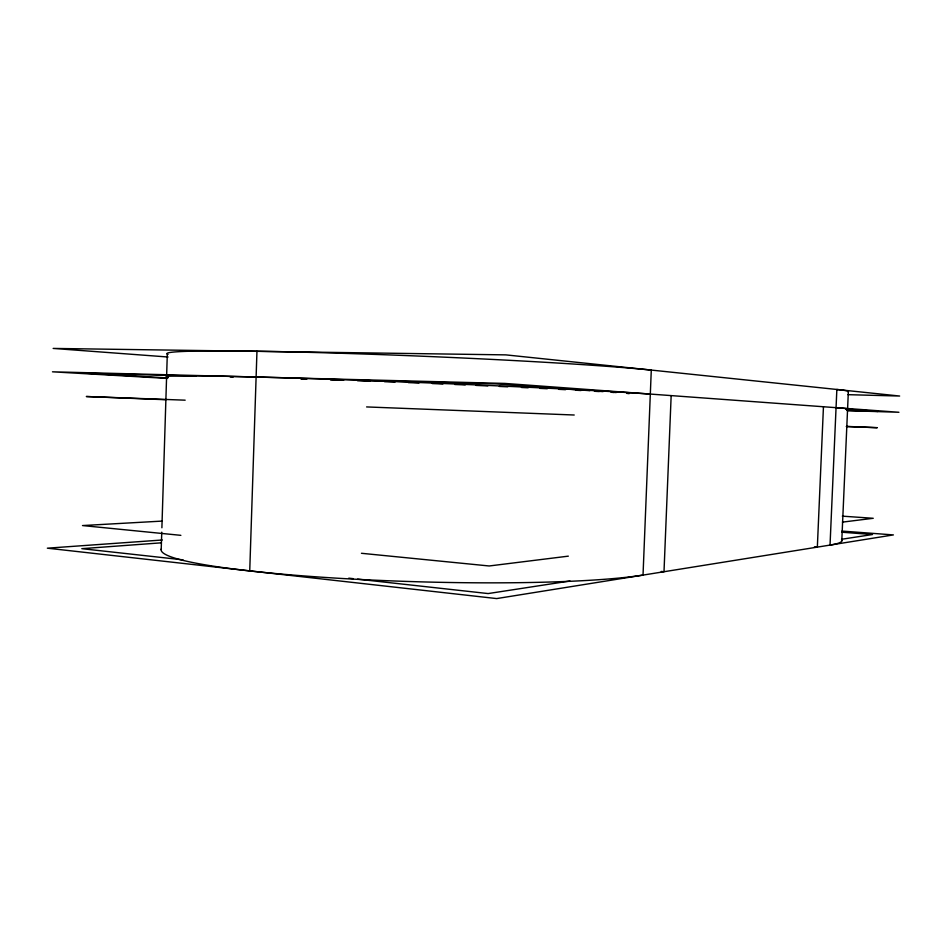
<?xml version="1.0" encoding="UTF-8"?>
<svg xmlns="http://www.w3.org/2000/svg" width="947" height="947" viewBox="0 0 947 947"><rect width="100%" height="100%" fill="white"/><g stroke="black" fill="none" stroke-linecap="round" stroke-linejoin="round"><path stroke-width="1.42" d="M161.203 549.781L161.759 532.178M161.89 527.775L166.601 376.681M166.648 375.249L167.311 353.728M249.736 570.875L256.957 351.337M671.163 395.609L664.001 571.728L661.231 571.455M823.452 406.748L817.344 547.117L814.408 546.881M841.776 540.95L848.358 391.431M569.987 580.996L488.143 593.568L357.587 579.138M841.824 539.234L872.518 534.522L841.634 532.202M568.33 556.149L489.173 565.975L361.446 553.285M842.463 522.117L873.241 518.293L842.333 516.151M161.369 542.82L81.809 548.668L183.031 559.855M162.304 539.991L47.35 548.183L496.69 598.575L893.412 534.913L841.942 531.066M162.044 521.099L82.496 525.561L180.865 535.339M196.266 376.125L87.017 373.284L167.879 377.96M230.228 377.001L233.175 377.072M301.087 378.836L306.994 378.989M330.621 379.605L343.903 379.948M357.197 380.292L495.979 383.902L589.874 390.661M847.956 394.674L899.65 396.035L505.828 354.876L53.15 348.425L168.069 357.007M846.997 410.406L877.999 411.4L845.896 409.092M847.245 410.619L898.916 412.276L504.763 383.417L52.476 371.816L167.406 378.421M185.162 400.179L86.331 396.509L165.725 399.729M366.596 406.926L574.213 415.011M846.287 426.529L877.277 427.701L846.594 426.41M594.278 390.981L603.085 391.608M611.88 392.247L616.284 392.555M626.559 393.301L629.495 393.514M348.78 578.167L353.184 578.653M301.039 378.895A232.489 3.847 2.3 0 1 306.201 379.049M330.432 379.806A232.489 3.847 2.3 0 1 343.086 380.232M357.493 380.73A232.489 3.847 2.3 0 1 370.17 381.179M384.529 381.7A232.489 3.847 2.3 0 1 395.065 382.103M408.323 382.612A232.489 3.847 2.3 0 1 418.965 383.026M432.27 383.559A232.489 3.847 2.3 0 1 442.888 383.997M454.761 384.482A232.489 3.847 2.3 0 1 465.226 384.932M476.14 385.405A232.489 3.847 2.3 0 1 487.812 385.926M499.282 386.435A232.489 3.847 2.3 0 1 507.722 386.826M521.466 387.477A232.489 3.847 2.3 0 1 528.166 387.797M539.908 388.365A232.489 3.847 2.3 0 1 547.283 388.732M558.683 389.324A232.489 3.847 2.3 0 1 565.525 389.679M576.036 390.235A232.489 3.847 2.3 0 1 581.067 390.519M595.261 391.324A232.489 3.847 2.3 0 1 599.238 391.561M610.969 392.271A232.489 3.847 2.3 0 1 613.834 392.449M626.701 393.313A232.489 3.847 2.3 0 1 628.986 393.478M168.329 377.249A255.406 4.226 2.3 0 1 349.1 379.901A255.406 4.226 2.3 0 1 650.317 394.082M161.404 548.798A254.589 24.338 1.7 0 0 351.976 579.043A254.589 24.338 1.7 0 0 643.025 575.089L651.287 370.076A255.512 8.038 2.4 0 0 354.888 353.716A255.512 8.038 2.4 0 0 168.057 354.403M841.504 539.79A195.911 14.477 2.5 0 1 830.034 545.081L836.852 389.477A196.455 4.771 2.1 0 1 848.003 391.798M836.047 407.672A196.384 2.51 2.2 0 1 845.683 409.246"/></g></svg>
